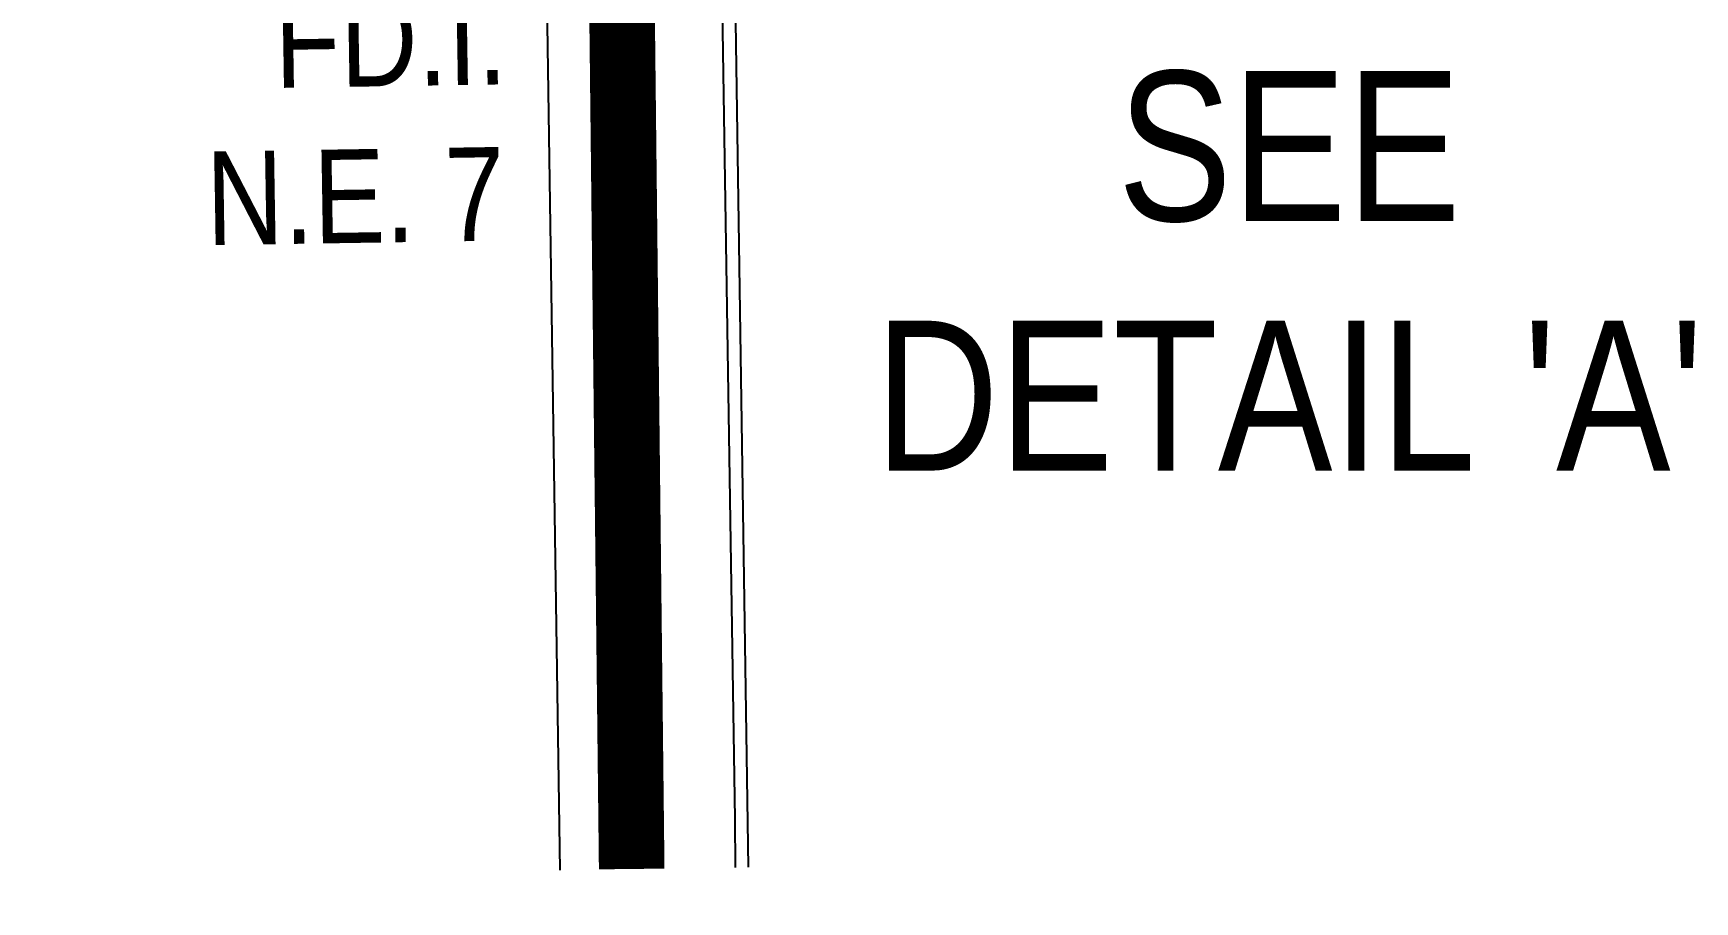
# Model space of a CAD drawing. Extents: x 72365 to 80261, y 6000112 to 6008999.
# Drawn here: x 73281.9 to 73459.3, y 6001756.2 to 6001848.9 of the extents above; entities that cross this region are included whole.
import ezdxf

# ---------------------------------------------------------------- set-up
doc = ezdxf.new("R2010")
doc.units = 0
doc.header["$LTSCALE"] = 5
for name, color, linetype in [('AS-POWER', 104, 'foc-POWER'), ('AS-ROADS', 254, 'Continuous'), ('DETAIL-T', 7, 'Continuous'), ('L-MON-T', 1, 'Continuous'), ('L-SEC', 7, 'Continuous')]:
    doc.layers.add(name, color=color, linetype=linetype)
doc.styles.add('1.8', font='ARIALN.TTF', dxfattribs={"height": 2})
doc.styles.add('80CG', font='ARIALN.TTF', dxfattribs={"height": 10})
doc.styles.add('foc-LtypeFont', font='ARIALN.TTF', dxfattribs={"height": 7.35})
doc.linetypes.add('foc-POWER', pattern='A,6,-1,["P",foc-LtypeFont,S=0.2,R=0,X=-0.625,Y=-0.75],-1.24,4', length=12.24)

msp = doc.modelspace()

# ---------------------------------------------------------------- linework, layer by layer
at = {"layer": 'AS-POWER', "flags": 128}
msp.add_lwpolyline([(73356.867, 6001759.885), (73356.834, 6001765.076), (73355.055, 6001878.791), (73355.039, 6001879.825), (73353.884, 6001954.83), (73353.11, 6002005.063), (73349.358, 6002029.829), (73348.664, 6002084.194), (73348.342, 6002109.907), (73346.266, 6002291.857), (73344.638, 6002407.374), (73344.425, 6002422.512), (73340.245, 6002719.174), (73339.344, 6002783.143)], dxfattribs=at)
at = {"layer": 'AS-ROADS', "const_width": 7, "flags": 128}
msp.add_lwpolyline([(73345.805, 6001759.71), (73340.358, 6002243.287), (73331.708, 6002783.012)], dxfattribs=at)
at = {"layer": 'L-SEC', "flags": 128}
for points in [[(73338.187, 6001759.588), (73336.671, 6001859.359)], [(73358.285, 6001759.908), (73356.768, 6001859.682)]]:
    msp.add_lwpolyline(points, dxfattribs=at)

# ---------------------------------------------------------------- texts
at = {"layer": 'DETAIL-T', "color": 3, "insert": (73415.991, 6001823.557), "char_height": 15.9867, "width": 87.69409, "attachment_point": 5, "style": '80CG'}
msp.add_mtext("SEE\\PDETAIL 'A'", dxfattribs=at)

# ---------------------------------------------------------------- next in the draw order: texts
at = {"layer": 'L-MON-T', "insert": (73282.939, 6001852.678), "char_height": 10, "attachment_point": 1, "rotation": 0.90874, "style": '1.8', "bg_fill": 3, "box_fill_scale": 1.1, "bg_fill_color": 256, "bg_fill_transparency": 0}
msp.add_mtext_dynamic_manual_height_columns('\\pi24.655;FD.I.\\P\\pi17.097;N.E. 7', width=47.53381, gutter_width=10, heights=[0], dxfattribs=at)

doc.saveas('drawing.dxf')
